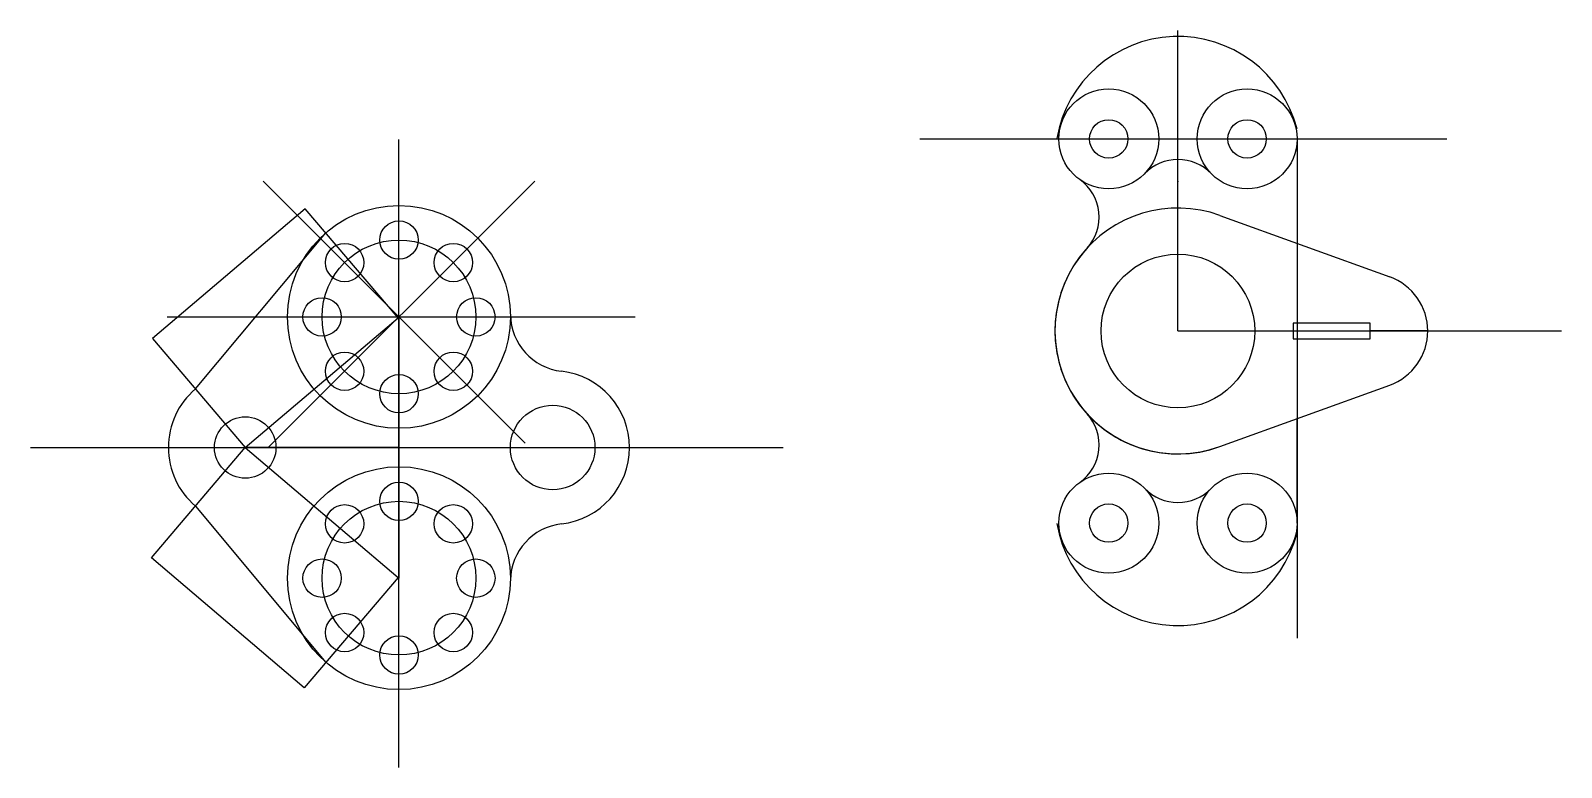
# Model space of a CAD drawing. Header units: inches. Extents: x -80 to 319, y -98 to 94.
import ezdxf

# ---------------------------------------------------------------- set-up
doc = ezdxf.new("R2010")
doc.units = ezdxf.units.IN
doc.header["$MEASUREMENT"] = 0
doc.layers.add('Layer1', color=3, linetype='Continuous')
doc.layers.add('Layer2', color=1, linetype='Continuous')

msp = doc.modelspace()

# ---------------------------------------------------------------- linework, layer by layer
for p, q in [((249.83, 65.75), (249.83, 38.57)), ((249.83, 65.75), (249.83, 38.57)), ((229.71, 45.84), (273.93, 29.85)), ((-36.79, 0.66), (-2.87, 41.3)), ((268.83, 17.75), (248.83, 17.75)), ((248.83, 17.75), (248.83, 13.75)), ((268.83, 15.75), (268.83, 17.75)), ((248.83, 13.75), (268.83, 13.75)), ((268.83, 13.75), (268.83, 15.75)), ((229.71, -14.35), (273.93, 1.64)), ((249.83, -34.25), (249.83, -7.07)), ((249.83, -34.25), (249.83, -7.07)), ((-36.79, -29.82), (-2.84, -70.49))]:
    msp.add_line(p, q)
for centre, radius in [((200.83, 65.75), 13), ((236.83, 65.75), 13), ((200.83, 65.75), 5), ((236.83, 65.75), 5), ((16.16, 19.42), 29), ((16.16, 39.42), 5), ((16.16, 19.42), 20), ((2.02, 33.56), 5), ((30.3, 33.56), 5), ((218.83, 15.75), 20), ((-3.84, 19.42), 5), ((36.16, 19.42), 5), ((2.02, 5.27), 5), ((30.3, 5.27), 5), ((16.16, -0.58), 5), ((56.16, -14.58), 11), ((-23.84, -14.58), 8), ((16.16, -48.58), 29), ((16.16, -28.58), 5), ((200.83, -34.25), 13), ((236.83, -34.25), 13), ((16.16, -48.58), 20), ((2.02, -34.44), 5), ((30.3, -34.44), 5), ((200.83, -34.25), 5), ((236.83, -34.25), 5), ((-3.84, -48.58), 5), ((36.16, -48.58), 5), ((2.02, -62.73), 5), ((30.3, -62.73), 5), ((16.16, -68.58), 5)]:
    msp.add_circle(centre, radius)
for centre, radius, start, end in [((218.83, 60.4), 32, 14.3615, 170.2095), ((218.83, 48.4), 12, 43.9455, 136.0545), ((186.32, 45.39), 12, 317.6431, 54.509), ((218.83, 15.75), 32, 70.1231, 289.8769), ((218.83, 15.75), 32, 137.6431, 289.8769), ((218.83, 15.75), 32, 138.3893, 289.8769), ((268.83, 15.75), 15, 289.8769, 70.1231), ((60.15, 20.19), 15, 181.0046, 263.4487), ((56.16, -14.58), 20, 276.5513, 83.4487), ((-23.84, -14.58), 20, 130.3645, 229.6355), ((186.32, -13.9), 12, 305.491, 42.3569), ((218.83, -16.9), 12, 223.9455, 316.0545), ((60.15, -49.35), 15, 96.5513, 178.9954), ((218.83, -28.9), 32, 189.7905, 345.6385)]:
    msp.add_arc(centre, radius, start, end)
at = {"layer": 'Layer1'}
for p, q in [((218.83, 15.75), (218.83, 93.94)), ((16.16, -97.83), (16.16, 65.63)), ((151.69, 65.75), (288.83, 65.75)), ((249.83, 65.75), (249.83, -64.22)), ((49.02, -13.44), (-19.2, 54.77)), ((-17.95, -14.69), (51.51, 54.77)), ((-44.17, 19.42), (77.61, 19.42)), ((16.16, 19.42), (16.16, -14.58)), ((218.83, 15.75), (318.6, 15.75)), ((-79.68, -14.58), (116.16, -14.58))]:
    msp.add_line(p, q, dxfattribs=at)
msp.add_point((218.83, 54.65), dxfattribs=at)
at = {"layer": 'Layer2'}
for p, q in [((16.16, 19.42), (16.16, -48.58)), ((283.83, 15.75), (268.83, 15.75)), ((16.16, -14.58), (-23.84, -14.58)), ((16.16, -14.58), (56.16, -14.58))]:
    msp.add_line(p, q, dxfattribs=at)
for points in [[(-23.84, -14.58), (15.91, 19.2), (-8.21, 47.57), (-47.96, 13.79)], [(-23.84, -14.58), (15.94, -48.4), (-8.48, -77.12), (-48.26, -43.31)]]:
    msp.add_lwpolyline(points, close=True, dxfattribs=at)

doc.saveas('drawing.dxf')
